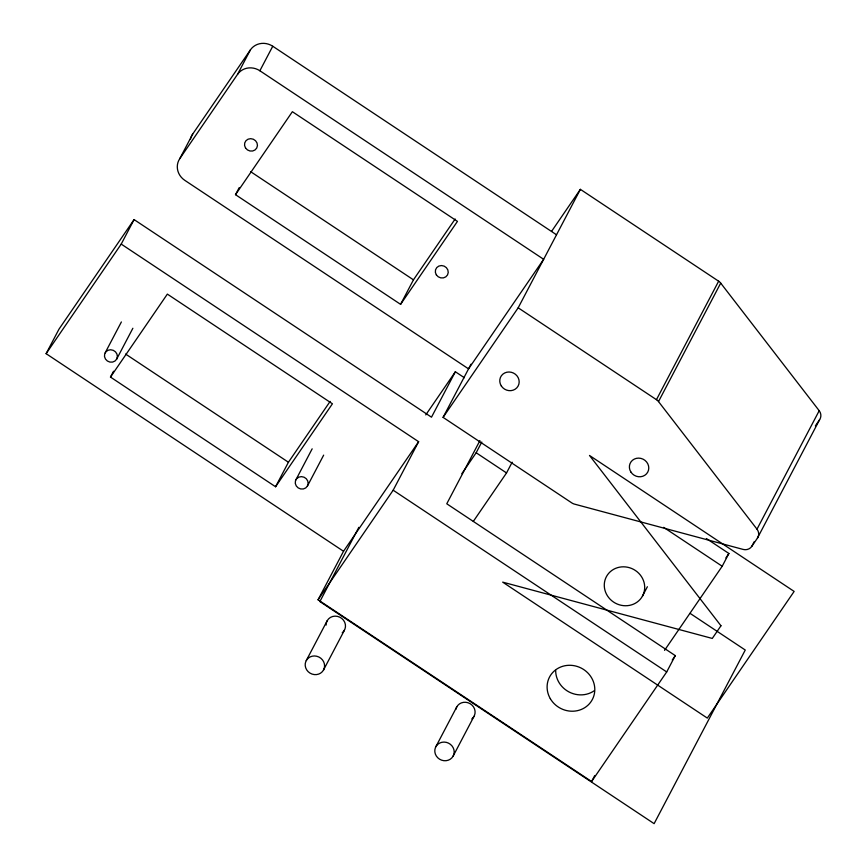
<?xml version="1.0" encoding="UTF-8"?>
<svg xmlns="http://www.w3.org/2000/svg" width="867" height="867" viewBox="0 0 867 867"><rect width="100%" height="100%" fill="white"/><g stroke="black" fill="none" stroke-linecap="round" stroke-linejoin="round"><path stroke-width="1.3" d="M479.917 440.631L446.765 503.781L675.285 655.615L666.701 671.947L591.597 781.525L318.059 599.78L343.527 551.271L46.114 353.671L58.989 329.157L134.082 219.589L431.495 417.19L455.359 371.748L464.365 377.73M46.114 353.671L121.217 244.093L134.082 219.589M179.816 158.596L237.547 74.356A16.397 15.346 27.7 0 1 259.872 70.758L543.652 259.298L468.548 368.865L184.779 180.325A16.397 15.346 27.7 0 1 179.816 158.596L192.691 134.082L250.422 49.852A16.397 15.346 27.7 0 1 272.747 46.244L556.516 234.784M237.547 74.356L250.422 49.852M105.156 352.836L121.38 321.95M259.872 70.758L272.747 46.244M116.655 359.144A6.557 6.134 27.7 0 0 110.608 349.759A6.557 6.134 27.7 0 0 105.46 359.057A6.557 6.134 27.7 0 0 116.655 359.144L132.868 328.257M110.488 377.08L167.353 294.108L332.429 403.784L275.565 486.755L110.488 377.08L113.544 371.239M235.51 194.674L292.374 111.702L457.451 221.378L400.587 304.35L235.51 194.674L239.184 187.673M275.565 486.755L288.429 462.241L330.132 401.399M295.95 479.711L312.163 448.824M400.587 304.35L413.451 279.835L455.153 218.993M307.438 486.019A6.557 6.134 27.7 0 0 301.391 476.633A6.557 6.134 27.7 0 0 296.254 485.943A6.557 6.134 27.7 0 0 307.438 486.019L323.662 455.132M358.84 527.342L319.869 601.568L654.119 823.65L745.262 650.033L690.121 613.392M318.059 599.78L393.163 490.213L418.631 441.704L121.217 244.093M306.268 660.567L327.184 620.739M551.553 231.391L580.381 189.342L718.645 281.201A8.193 7.673 27.7 0 1 720.705 283.119L819.196 410.709A8.193 7.673 27.7 0 1 819.629 419.661L757.433 538.136L751.722 546.459A8.193 7.673 27.7 0 1 743.127 549.418L574.442 504.106A8.193 7.673 27.7 0 1 571.873 502.947L443.08 417.374L470.998 364.194M323.51 670.039A9.84 9.201 27.7 0 0 314.439 655.961A9.84 9.201 27.7 0 0 306.723 669.92A9.84 9.201 27.7 0 0 323.51 670.039L344.427 630.211M443.08 417.374L518.184 307.807L580.381 189.342M461.818 473.707L476.167 452.758L481.803 442.029M473.295 521.435L506.534 472.938L512.169 462.209M435.873 746.682L456.79 706.854M453.116 756.154A9.84 9.201 27.7 0 0 444.045 742.076A9.84 9.201 27.7 0 0 436.329 756.024A9.84 9.201 27.7 0 0 453.116 756.154L474.032 716.326M757.433 538.136A8.193 7.673 27.7 0 0 756.999 529.173L658.508 401.584A8.193 7.673 27.7 0 0 656.449 399.676L718.645 281.201M658.508 401.584L720.705 283.119M642.447 596.149A20.494 19.182 27.7 0 0 623.536 566.812A20.494 19.182 27.7 0 0 607.474 595.889A20.494 19.182 27.7 0 0 642.447 596.149L647.389 586.731M591.597 781.525L594.664 775.683M664.545 650.358L722.2 566.249L728.898 553.482L706.388 538.526M756.999 529.173L819.196 410.709M751.722 546.459L754.236 541.669M425.773 414.903L455.359 371.748M343.527 551.271L418.631 441.704M815.348 425.903L819.629 419.661M725.863 557.914L728.898 553.482M672.25 660.036L675.285 655.615M518.184 307.807L656.449 399.676M250.617 171.655L413.451 279.835M663.656 527.353L722.2 566.249M476.167 452.758L506.534 472.938M393.163 490.213L666.701 671.947M125.596 354.061L288.429 462.241M190.447 139.381A16.397 15.346 27.7 0 1 192.691 134.082M326.1 625.085A9.84 9.201 27.7 0 1 339.723 617.152A9.84 9.201 27.7 0 1 342.237 632.791M455.879 709.325A9.84 9.201 27.7 0 1 470.207 703.733A9.84 9.201 27.7 0 1 471.843 718.906M594.361 690.652A24.178 22.629 27.7 0 1 569.045 691.974A24.178 22.629 27.7 0 1 555.682 670.419M720.965 625.768L712.284 638.437L502.676 582.136L707.32 718.093L794.139 591.424L589.495 455.457L720.965 625.768M501.31 385.956A9.84 9.201 27.7 0 0 518.098 386.075A9.84 9.201 27.7 0 0 509.027 371.997A9.84 9.201 27.7 0 0 501.31 385.956M630.916 472.06A9.84 9.201 27.7 0 0 647.703 472.19A9.84 9.201 27.7 0 0 638.632 458.112A9.84 9.201 27.7 0 0 630.916 472.06M436.329 274.85A6.557 6.134 27.7 0 0 447.524 274.937A6.557 6.134 27.7 0 0 441.466 265.551A6.557 6.134 27.7 0 0 436.329 274.85M245.534 147.975A6.557 6.134 27.7 0 0 256.73 148.051A6.557 6.134 27.7 0 0 250.682 138.666A6.557 6.134 27.7 0 0 245.534 147.975M550.307 698.661A24.178 22.629 27.7 0 0 591.619 700.785A24.178 22.629 27.7 0 0 570.93 665.314A24.178 22.629 27.7 0 0 550.307 698.661"/></g></svg>
